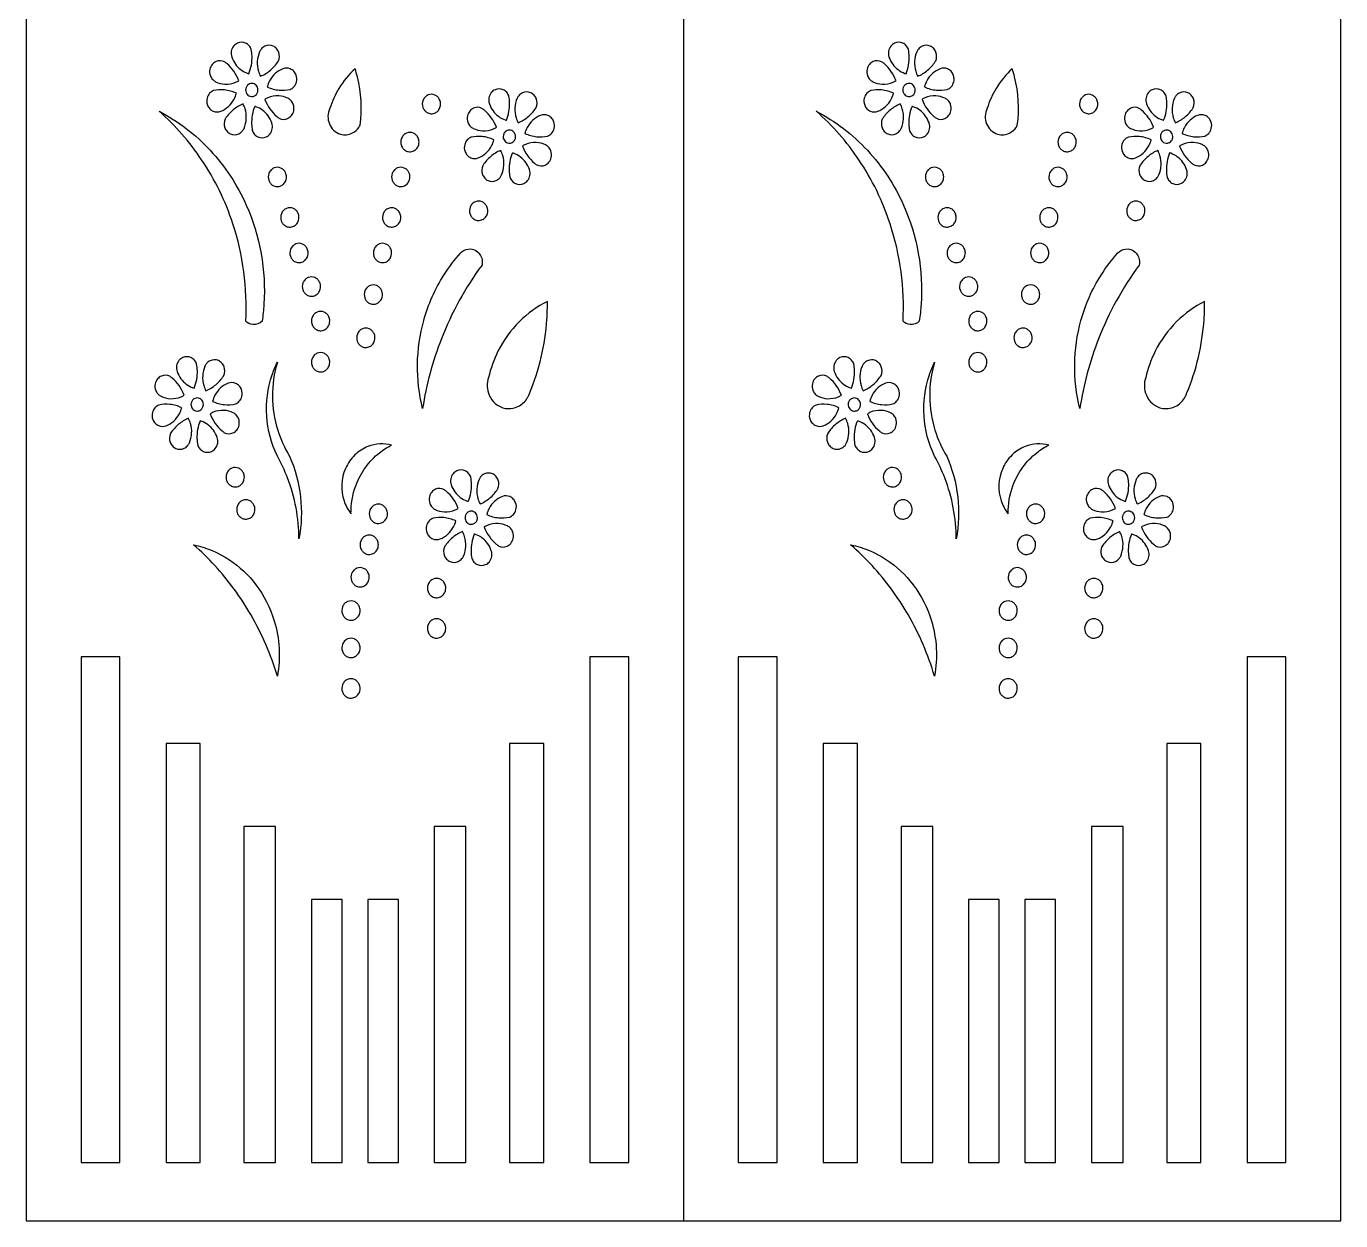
# Model space of a CAD drawing. Header units: millimetres. Extents: x -250 to 750, y -1000 to 1000.
# Drawn here: x -250 to 750, y -1000 to -91 of the extents above; entities that cross this region are included whole.
import ezdxf

# ---------------------------------------------------------------- set-up
doc = ezdxf.new("R2010")
doc.units = ezdxf.units.MM

msp = doc.modelspace()

# ---------------------------------------------------------------- linework, layer by layer
msp.add_line((250, 1000), (250, -1000))
for points in [[(250, 1000), (-250, 1000), (-250, -1000), (250, -1000), (750, -1000), (750, 1000)], [(-208.33, -571.02), (-208.33, -955.84), (-178.79, -955.84), (-178.79, -571.02)], [(178.79, -571.02), (178.79, -955.84), (208.33, -955.84), (208.33, -571.02)], [(291.67, -571.02), (291.67, -955.84), (321.21, -955.84), (321.21, -571.02)], [(678.79, -571.02), (678.79, -955.84), (708.33, -955.84), (708.33, -571.02)], [(-143.62, -637.08), (-143.62, -955.84), (-117.67, -955.84), (-117.67, -637.08)], [(117.67, -955.84), (143.62, -955.84), (143.62, -637.08), (117.67, -637.08)], [(356.38, -637.08), (356.38, -955.84), (382.33, -955.84), (382.33, -637.08)], [(617.67, -955.84), (643.62, -955.84), (643.62, -637.08), (617.67, -637.08)], [(-84.4, -700.23), (-84.4, -955.84), (-60.36, -955.84), (-60.36, -700.23)], [(60.36, -955.84), (84.4, -955.84), (84.4, -700.23), (60.36, -700.23)], [(415.6, -700.23), (415.6, -955.84), (439.64, -955.84), (439.64, -700.23)], [(560.36, -955.84), (584.4, -955.84), (584.4, -700.23), (560.36, -700.23)], [(-9.76, -955.84), (-9.76, -755.76), (-33.05, -755.76), (-33.05, -955.84)], [(9.76, -955.84), (33.05, -955.84), (33.05, -755.76), (9.76, -755.76)], [(490.24, -955.84), (490.24, -755.76), (466.95, -755.76), (466.95, -955.84)], [(509.76, -955.84), (533.05, -955.84), (533.05, -755.76), (509.76, -755.76)]]:
    msp.add_lwpolyline(points, close=True)
for points in [[(-80.71, -127.54, 0.106266), (-78.28, -114.07, 0.038213), (-78.82, -109.12, 0.100054), (-80.5, -106.25, 0.104745), (-83.12, -104.31, 0.217206), (-89.37, -104.3, 0.114441), (-92.24, -106.52, 0.126113), (-94.03, -110.45, 0.128843), (-93.68, -114.91, 0.074781), (-90.84, -120.36, 0.073428), (-86.81, -124.46, 0.07979), (-81.57, -127.27, 0.012263)], [(-71.75, -129.48, 0.075799), (-64.29, -124.94, 0.073269), (-58.41, -118.3, 0.004152), (-58.13, -117.86, 0.193094), (-57.93, -111.29, 0.099418), (-59.64, -108.47, 0.104029), (-62.27, -106.59, 0.215289), (-68.47, -106.64, 0.113442), (-71.31, -108.87, 0.067314), (-72.49, -110.82, 0.177789), (-73.34, -125.63, 0.049705)], [(419.29, -127.54, 0.106266), (421.72, -114.07, 0.038213), (421.18, -109.12, 0.100054), (419.5, -106.25, 0.104745), (416.88, -104.31, 0.217206), (410.63, -104.3, 0.114441), (407.76, -106.52, 0.126113), (405.97, -110.45, 0.128843), (406.32, -114.91, 0.074781), (409.16, -120.36, 0.073428), (413.19, -124.46, 0.07979), (418.43, -127.27, 0.012263)], [(428.25, -129.48, 0.075799), (435.71, -124.94, 0.073269), (441.59, -118.3, 0.004152), (441.87, -117.86, 0.193094), (442.07, -111.29, 0.099418), (440.36, -108.47, 0.104029), (437.73, -106.59, 0.215289), (431.53, -106.64, 0.113442), (428.69, -108.87, 0.067314), (427.51, -110.82, 0.177789), (426.66, -125.63, 0.049705)], [(-88.33, -132.89, 0.066308), (-92.17, -125.59, 0.065175), (-97.43, -119.88, 0.020054), (-99.29, -118.45, 0.222022), (-105.66, -118.32, 0.113655), (-108.54, -120.49, 0.119611), (-110.33, -124.16, 0.147202), (-109.95, -129.23, 0.099597), (-108.19, -132.02, 0.089767), (-105.94, -133.68, 0.100566), (-98.88, -135.53, 0.116109), (-90.58, -134.05, 0.033584)], [(411.67, -132.89, 0.066308), (407.83, -125.59, 0.065175), (402.57, -119.88, 0.020054), (400.71, -118.45, 0.222022), (394.34, -118.32, 0.113655), (391.46, -120.49, 0.119611), (389.67, -124.16, 0.147202), (390.05, -129.23, 0.099597), (391.81, -132.02, 0.089767), (394.06, -133.68, 0.100566), (401.12, -135.53, 0.116109), (409.42, -134.05, 0.033584)], [(-66.7, -137.56, 0.085646), (-57.61, -140.03, 0.075785), (-49.32, -139.55, 0.115147), (-46.34, -137.49, 0.120957), (-44.41, -133.87, 0.154149), (-44.7, -128.56, 0.100379), (-46.45, -125.74, 0.105057), (-49.12, -123.88, 0.195338), (-54.78, -123.8, 0.089897), (-60.61, -127.41, 0.086368), (-64.9, -132.93, 0.058708)], [(-18.99, -153.88, 0.214663), (-19.43, -165.73, 0.10753), (-16.18, -170.52, 0.120056), (-11, -173.54, 0.193968), (-1.78, -172.63, 0.121712), (3, -168.35, 0.034209), (3.96, -166.71, 0.0977), (1.9, -129.9, 0.016886), (0.12, -123.8, 0.071672), (-12.15, -138.75, 0.059093)], [(433.3, -137.56, 0.085646), (442.39, -140.03, 0.075785), (450.68, -139.55, 0.115147), (453.66, -137.49, 0.120957), (455.59, -133.87, 0.154149), (455.3, -128.56, 0.100379), (453.55, -125.74, 0.105057), (450.88, -123.88, 0.195338), (445.22, -123.8, 0.089897), (439.39, -127.41, 0.086368), (435.1, -132.93, 0.058708)], [(481.01, -153.88, 0.214663), (480.57, -165.73, 0.10753), (483.82, -170.52, 0.120056), (489, -173.54, 0.193968), (498.22, -172.63, 0.121712), (503, -168.35, 0.034209), (503.96, -166.71, 0.0977), (501.9, -129.9, 0.016886), (500.12, -123.8, 0.071672), (487.85, -138.75, 0.059093)], [(-90.15, -142.38, 0.085646), (-99.25, -139.91, 0.075785), (-107.53, -140.39, 0.115147), (-110.52, -142.45, 0.120957), (-112.45, -146.07, 0.154149), (-112.16, -151.38, 0.100379), (-110.4, -154.2, 0.105057), (-107.74, -156.06, 0.195338), (-102.08, -156.14, 0.089897), (-96.25, -152.53, 0.086368), (-91.95, -147.01, 0.058708)], [(-73.72, -139.97, 0.110299), (-74.21, -137.76, 0.089418), (-75.22, -136.32, 0.093099), (-76.64, -135.36, 0.203126), (-80.13, -135.32, 0.100249), (-81.68, -136.37, 0.102035), (-82.79, -138.09, 0.177057), (-82.84, -141.69, 0.08836), (-81.99, -143.23, 0.09056), (-80.7, -144.34, 0.116579), (-78.73, -144.95, 0.136932), (-76.36, -144.45, 0.100625), (-74.87, -143.24, 0.105929), (-73.9, -141.32, 0.064844)], [(115.27, -162.99, 0.106266), (117.69, -149.51, 0.038213), (117.15, -144.57, 0.100054), (115.47, -141.69, 0.104745), (112.86, -139.75, 0.217206), (106.6, -139.74, 0.114441), (103.73, -141.97, 0.126113), (101.94, -145.89, 0.128843), (102.29, -150.35, 0.074781), (105.14, -155.8, 0.073428), (109.16, -159.9, 0.07979), (114.4, -162.71, 0.012263)], [(409.85, -142.38, 0.085646), (400.75, -139.91, 0.075785), (392.47, -140.39, 0.115147), (389.48, -142.45, 0.120957), (387.55, -146.07, 0.154149), (387.84, -151.38, 0.100379), (389.6, -154.2, 0.105057), (392.26, -156.06, 0.195338), (397.92, -156.14, 0.089897), (403.75, -152.53, 0.086368), (408.05, -147.01, 0.058708)], [(426.28, -139.97, 0.110299), (425.79, -137.76, 0.089418), (424.78, -136.32, 0.093099), (423.36, -135.36, 0.203126), (419.87, -135.32, 0.100249), (418.32, -136.37, 0.102035), (417.21, -138.09, 0.177057), (417.16, -141.69, 0.08836), (418.01, -143.23, 0.09056), (419.3, -144.34, 0.116579), (421.27, -144.95, 0.136932), (423.64, -144.45, 0.100625), (425.13, -143.24, 0.105929), (426.1, -141.32, 0.064844)], [(615.27, -162.99, 0.106266), (617.69, -149.51, 0.038213), (617.15, -144.57, 0.100054), (615.47, -141.69, 0.104745), (612.86, -139.75, 0.217206), (606.6, -139.74, 0.114441), (603.73, -141.97, 0.126113), (601.94, -145.89, 0.128843), (602.29, -150.35, 0.074781), (605.14, -155.8, 0.073428), (609.16, -159.9, 0.07979), (614.4, -162.71, 0.012263)], [(-68.53, -147.05, 0.066308), (-64.69, -154.35, 0.065175), (-59.43, -160.06, 0.020054), (-57.57, -161.49, 0.222022), (-51.2, -161.62, 0.113655), (-48.32, -159.45, 0.119611), (-46.53, -155.78, 0.147202), (-46.91, -150.71, 0.099597), (-48.67, -147.92, 0.089767), (-50.92, -146.26, 0.100566), (-57.98, -144.41, 0.116109), (-66.28, -145.89, 0.033584)], [(65.19, -150.6, 0.110299), (64.46, -147.33, 0.089418), (62.98, -145.22, 0.093099), (60.88, -143.79, 0.203126), (55.73, -143.73, 0.100249), (53.43, -145.28, 0.102035), (51.8, -147.82, 0.177057), (51.71, -153.15, 0.08836), (52.98, -155.42, 0.09056), (54.88, -157.06, 0.116579), (57.79, -157.96, 0.136932), (61.3, -157.22, 0.100625), (63.49, -155.43, 0.105929), (64.93, -152.6, 0.064844)], [(124.22, -164.92, 0.075799), (131.68, -160.39, 0.073269), (137.57, -153.74, 0.004152), (137.85, -153.31, 0.193094), (138.04, -146.74, 0.099418), (136.33, -143.91, 0.104029), (133.71, -142.03, 0.215289), (127.5, -142.08, 0.113442), (124.66, -144.31, 0.067314), (123.48, -146.26, 0.177789), (122.63, -161.08, 0.049705)], [(431.47, -147.05, 0.066308), (435.31, -154.35, 0.065175), (440.57, -160.06, 0.020054), (442.43, -161.49, 0.222022), (448.8, -161.62, 0.113655), (451.68, -159.45, 0.119611), (453.47, -155.78, 0.147202), (453.09, -150.71, 0.099597), (451.33, -147.92, 0.089767), (449.08, -146.26, 0.100566), (442.02, -144.41, 0.116109), (433.72, -145.89, 0.033584)], [(565.19, -150.6, 0.110299), (564.46, -147.33, 0.089418), (562.98, -145.22, 0.093099), (560.88, -143.79, 0.203126), (555.73, -143.73, 0.100249), (553.43, -145.28, 0.102035), (551.8, -147.82, 0.177057), (551.71, -153.15, 0.08836), (552.98, -155.42, 0.09056), (554.88, -157.06, 0.116579), (557.79, -157.96, 0.136932), (561.3, -157.22, 0.100625), (563.49, -155.43, 0.105929), (564.93, -152.6, 0.064844)], [(624.22, -164.92, 0.075799), (631.68, -160.39, 0.073269), (637.57, -153.74, 0.004152), (637.85, -153.31, 0.193094), (638.04, -146.74, 0.099418), (636.33, -143.91, 0.104029), (633.71, -142.03, 0.215289), (627.5, -142.08, 0.113442), (624.66, -144.31, 0.067314), (623.48, -146.26, 0.177789), (622.63, -161.08, 0.049705)], [(-82.99, -315.68, 0.092495), (-92.83, -241.73, 0.069366), (-116.62, -192.94, 0.065397), (-148.95, -156.14, -0.085016), (-110.08, -185.81, -0.08189), (-82.63, -227.42, -0.121513), (-69.24, -302.89, -0.020073), (-70.6, -315.68, -0.238346), (-77.68, -318.35, -0.17606)], [(-85.11, -150.46, 0.075799), (-92.57, -155, 0.073269), (-98.45, -161.64, 0.004152), (-98.73, -162.08, 0.193094), (-98.93, -168.65, 0.099418), (-97.21, -171.47, 0.104029), (-94.59, -173.35, 0.215289), (-88.39, -173.3, 0.113442), (-85.55, -171.08, 0.067314), (-84.36, -169.12, 0.177789), (-83.52, -154.31, 0.049705)], [(-76.15, -152.4, 0.106266), (-78.58, -165.87, 0.038213), (-78.04, -170.82, 0.100054), (-76.36, -173.69, 0.104745), (-73.74, -175.63, 0.217206), (-67.49, -175.64, 0.114441), (-64.61, -173.42, 0.126113), (-62.83, -169.49, 0.128843), (-63.18, -165.03, 0.074781), (-66.02, -159.58, 0.073428), (-70.05, -155.48, 0.07979), (-75.29, -152.67, 0.012263)], [(107.64, -168.33, 0.066308), (103.8, -161.03, 0.065175), (98.54, -155.32, 0.020054), (96.69, -153.9, 0.222022), (90.31, -153.76, 0.113655), (87.44, -155.94, 0.119611), (85.64, -159.6, 0.147202), (86.02, -164.67, 0.099597), (87.78, -167.46, 0.089767), (90.04, -169.12, 0.100566), (97.09, -170.98, 0.116109), (105.39, -169.49, 0.033584)], [(129.27, -173, 0.085646), (138.36, -175.47, 0.075785), (146.65, -175, 0.115147), (149.63, -172.93, 0.120957), (151.57, -169.31, 0.154149), (151.28, -164, 0.100379), (149.52, -161.18, 0.105057), (146.85, -159.32, 0.195338), (141.19, -159.25, 0.089897), (135.36, -162.85, 0.086368), (131.07, -168.37, 0.058708)], [(417.01, -315.68, 0.092495), (407.17, -241.73, 0.069366), (383.38, -192.94, 0.065397), (351.05, -156.14, -0.085016), (389.92, -185.81, -0.08189), (417.37, -227.42, -0.121513), (430.76, -302.89, -0.020073), (429.4, -315.68, -0.238346), (422.32, -318.35, -0.17606)], [(414.89, -150.46, 0.075799), (407.43, -155, 0.073269), (401.55, -161.64, 0.004152), (401.27, -162.08, 0.193094), (401.07, -168.65, 0.099418), (402.79, -171.47, 0.104029), (405.41, -173.35, 0.215289), (411.61, -173.3, 0.113442), (414.45, -171.08, 0.067314), (415.64, -169.12, 0.177789), (416.48, -154.31, 0.049705)], [(423.85, -152.4, 0.106266), (421.42, -165.87, 0.038213), (421.96, -170.82, 0.100054), (423.64, -173.69, 0.104745), (426.26, -175.63, 0.217206), (432.51, -175.64, 0.114441), (435.39, -173.42, 0.126113), (437.17, -169.49, 0.128843), (436.82, -165.03, 0.074781), (433.98, -159.58, 0.073428), (429.95, -155.48, 0.07979), (424.71, -152.67, 0.012263)], [(607.64, -168.33, 0.066308), (603.8, -161.03, 0.065175), (598.54, -155.32, 0.020054), (596.69, -153.9, 0.222022), (590.31, -153.76, 0.113655), (587.44, -155.94, 0.119611), (585.64, -159.6, 0.147202), (586.02, -164.67, 0.099597), (587.78, -167.46, 0.089767), (590.04, -169.12, 0.100566), (597.09, -170.98, 0.116109), (605.39, -169.49, 0.033584)], [(629.27, -173, 0.085646), (638.36, -175.47, 0.075785), (646.65, -175, 0.115147), (649.63, -172.93, 0.120957), (651.57, -169.31, 0.154149), (651.28, -164, 0.100379), (649.52, -161.18, 0.105057), (646.85, -159.32, 0.195338), (641.19, -159.25, 0.089897), (635.36, -162.85, 0.086368), (631.07, -168.37, 0.058708)], [(48.81, -179.56, 0.110299), (48.09, -176.29, 0.089418), (46.6, -174.18, 0.093099), (44.51, -172.75, 0.203126), (39.35, -172.69, 0.100249), (37.05, -174.24, 0.102035), (35.42, -176.78, 0.177057), (35.34, -182.11, 0.08836), (36.6, -184.38, 0.09056), (38.5, -186.02, 0.116579), (41.42, -186.92, 0.136932), (44.92, -186.18, 0.100625), (47.11, -184.39, 0.105929), (48.55, -181.56, 0.064844)], [(105.82, -177.83, 0.085646), (96.73, -175.36, 0.075785), (88.44, -175.83, 0.115147), (85.46, -177.89, 0.120957), (83.52, -181.51, 0.154149), (83.81, -186.82, 0.100379), (85.57, -189.64, 0.105057), (88.24, -191.5, 0.195338), (93.9, -191.58, 0.089897), (99.72, -187.97, 0.086368), (104.02, -182.45, 0.058708)], [(122.25, -175.41, 0.110299), (121.76, -173.2, 0.089418), (120.75, -171.77, 0.093099), (119.34, -170.8, 0.203126), (115.85, -170.76, 0.100249), (114.29, -171.81, 0.102035), (113.19, -173.53, 0.177057), (113.13, -177.14, 0.08836), (113.98, -178.67, 0.09056), (115.27, -179.78, 0.116579), (117.24, -180.39, 0.136932), (119.62, -179.89, 0.100625), (121.1, -178.68, 0.105929), (122.07, -176.76, 0.064844)], [(127.44, -182.49, 0.066308), (131.28, -189.8, 0.065175), (136.55, -195.5, 0.020054), (138.4, -196.93, 0.222022), (144.78, -197.06, 0.113655), (147.65, -194.89, 0.119611), (149.44, -191.22, 0.147202), (149.06, -186.15, 0.099597), (147.31, -183.36, 0.089767), (145.05, -181.7, 0.100566), (137.99, -179.85, 0.116109), (129.7, -181.33, 0.033584)], [(548.81, -179.56, 0.110299), (548.09, -176.29, 0.089418), (546.6, -174.18, 0.093099), (544.51, -172.75, 0.203126), (539.35, -172.69, 0.100249), (537.05, -174.24, 0.102035), (535.42, -176.78, 0.177057), (535.34, -182.11, 0.08836), (536.6, -184.38, 0.09056), (538.5, -186.02, 0.116579), (541.42, -186.92, 0.136932), (544.92, -186.18, 0.100625), (547.11, -184.39, 0.105929), (548.55, -181.56, 0.064844)], [(605.82, -177.83, 0.085646), (596.73, -175.36, 0.075785), (588.44, -175.83, 0.115147), (585.46, -177.89, 0.120957), (583.52, -181.51, 0.154149), (583.81, -186.82, 0.100379), (585.57, -189.64, 0.105057), (588.24, -191.5, 0.195338), (593.9, -191.58, 0.089897), (599.72, -187.97, 0.086368), (604.02, -182.45, 0.058708)], [(622.25, -175.41, 0.110299), (621.76, -173.2, 0.089418), (620.75, -171.77, 0.093099), (619.34, -170.8, 0.203126), (615.85, -170.76, 0.100249), (614.29, -171.81, 0.102035), (613.19, -173.53, 0.177057), (613.13, -177.14, 0.08836), (613.98, -178.67, 0.09056), (615.27, -179.78, 0.116579), (617.24, -180.39, 0.136932), (619.62, -179.89, 0.100625), (621.1, -178.68, 0.105929), (622.07, -176.76, 0.064844)], [(627.44, -182.49, 0.066308), (631.28, -189.8, 0.065175), (636.55, -195.5, 0.020054), (638.4, -196.93, 0.222022), (644.78, -197.06, 0.113655), (647.65, -194.89, 0.119611), (649.44, -191.22, 0.147202), (649.06, -186.15, 0.099597), (647.31, -183.36, 0.089767), (645.05, -181.7, 0.100566), (637.99, -179.85, 0.116109), (629.7, -181.33, 0.033584)], [(110.86, -185.91, 0.075799), (103.4, -190.44, 0.073269), (97.52, -197.09, 0.004152), (97.24, -197.52, 0.193094), (97.04, -204.09, 0.099418), (98.76, -206.91, 0.104029), (101.38, -208.79, 0.215289), (107.58, -208.74, 0.113442), (110.42, -206.52, 0.067314), (111.61, -204.57, 0.177789), (112.46, -189.75, 0.049705)], [(119.82, -187.84, 0.106266), (117.39, -201.31, 0.038213), (117.94, -206.26, 0.100054), (119.62, -209.14, 0.104745), (122.23, -211.08, 0.217206), (128.48, -211.09, 0.114441), (131.36, -208.86, 0.126113), (133.15, -204.94, 0.128843), (132.8, -200.47, 0.074781), (129.95, -195.03, 0.073428), (125.93, -190.92, 0.07979), (120.68, -188.11, 0.012263)], [(610.86, -185.91, 0.075799), (603.4, -190.44, 0.073269), (597.52, -197.09, 0.004152), (597.24, -197.52, 0.193094), (597.04, -204.09, 0.099418), (598.76, -206.91, 0.104029), (601.38, -208.79, 0.215289), (607.58, -208.74, 0.113442), (610.42, -206.52, 0.067314), (611.61, -204.57, 0.177789), (612.46, -189.75, 0.049705)], [(619.82, -187.84, 0.106266), (617.39, -201.31, 0.038213), (617.94, -206.26, 0.100054), (619.62, -209.14, 0.104745), (622.23, -211.08, 0.217206), (628.48, -211.09, 0.114441), (631.36, -208.86, 0.126113), (633.15, -204.94, 0.128843), (632.8, -200.47, 0.074781), (629.95, -195.03, 0.073428), (625.93, -190.92, 0.07979), (620.68, -188.11, 0.012263)], [(-52.05, -206.09, 0.110299), (-52.77, -202.82, 0.089418), (-54.26, -200.7, 0.093099), (-56.35, -199.28, 0.203126), (-61.51, -199.22, 0.100249), (-63.81, -200.77, 0.102035), (-65.44, -203.31, 0.177057), (-65.52, -208.64, 0.08836), (-64.26, -210.91, 0.09056), (-62.35, -212.55, 0.116579), (-59.44, -213.44, 0.136932), (-55.94, -212.71, 0.100625), (-53.75, -210.92, 0.105929), (-52.31, -208.09, 0.064844)], [(41.86, -206.09, 0.110299), (41.14, -202.82, 0.089418), (39.65, -200.7, 0.093099), (37.56, -199.28, 0.203126), (32.4, -199.22, 0.100249), (30.1, -200.77, 0.102035), (28.47, -203.31, 0.177057), (28.38, -208.64, 0.08836), (29.65, -210.91, 0.09056), (31.55, -212.55, 0.116579), (34.47, -213.44, 0.136932), (37.97, -212.71, 0.100625), (40.16, -210.92, 0.105929), (41.6, -208.09, 0.064844)], [(447.95, -206.09, 0.110299), (447.23, -202.82, 0.089418), (445.74, -200.7, 0.093099), (443.65, -199.28, 0.203126), (438.49, -199.22, 0.100249), (436.19, -200.77, 0.102035), (434.56, -203.31, 0.177057), (434.48, -208.64, 0.08836), (435.74, -210.91, 0.09056), (437.65, -212.55, 0.116579), (440.56, -213.44, 0.136932), (444.06, -212.71, 0.100625), (446.25, -210.92, 0.105929), (447.69, -208.09, 0.064844)], [(541.86, -206.09, 0.110299), (541.14, -202.82, 0.089418), (539.65, -200.7, 0.093099), (537.56, -199.28, 0.203126), (532.4, -199.22, 0.100249), (530.1, -200.77, 0.102035), (528.47, -203.31, 0.177057), (528.38, -208.64, 0.08836), (529.65, -210.91, 0.09056), (531.55, -212.55, 0.116579), (534.47, -213.44, 0.136932), (537.97, -212.71, 0.100625), (540.16, -210.92, 0.105929), (541.6, -208.09, 0.064844)], [(-42.53, -236.86, 0.110299), (-43.25, -233.59, 0.089418), (-44.74, -231.48, 0.093099), (-46.83, -230.05, 0.203126), (-51.99, -229.99, 0.100249), (-54.29, -231.54, 0.102035), (-55.92, -234.08, 0.177057), (-56.01, -239.41, 0.08836), (-54.74, -241.68, 0.09056), (-52.84, -243.32, 0.116579), (-49.92, -244.22, 0.136932), (-46.42, -243.48, 0.100625), (-44.23, -241.69, 0.105929), (-42.79, -238.86, 0.064844)], [(34.91, -236.86, 0.110299), (34.18, -233.59, 0.089418), (32.7, -231.48, 0.093099), (30.6, -230.05, 0.203126), (25.45, -229.99, 0.100249), (23.15, -231.54, 0.102035), (21.52, -234.08, 0.177057), (21.43, -239.41, 0.08836), (22.7, -241.68, 0.09056), (24.6, -243.32, 0.116579), (27.51, -244.22, 0.136932), (31.02, -243.48, 0.100625), (33.21, -241.69, 0.105929), (34.65, -238.86, 0.064844)], [(101.09, -231.83, 0.110299), (100.36, -228.56, 0.089418), (98.88, -226.44, 0.093099), (96.78, -225.02, 0.203126), (91.63, -224.96, 0.100249), (89.33, -226.51, 0.102035), (87.7, -229.05, 0.177057), (87.61, -234.38, 0.08836), (88.87, -236.65, 0.09056), (90.78, -238.28, 0.116579), (93.69, -239.18, 0.136932), (97.2, -238.44, 0.100625), (99.39, -236.66, 0.105929), (100.83, -233.83, 0.064844)], [(457.47, -236.86, 0.110299), (456.75, -233.59, 0.089418), (455.26, -231.48, 0.093099), (453.17, -230.05, 0.203126), (448.01, -229.99, 0.100249), (445.71, -231.54, 0.102035), (444.08, -234.08, 0.177057), (443.99, -239.41, 0.08836), (445.26, -241.68, 0.09056), (447.16, -243.32, 0.116579), (450.08, -244.22, 0.136932), (453.58, -243.48, 0.100625), (455.77, -241.69, 0.105929), (457.21, -238.86, 0.064844)], [(534.91, -236.86, 0.110299), (534.18, -233.59, 0.089418), (532.7, -231.48, 0.093099), (530.6, -230.05, 0.203126), (525.45, -229.99, 0.100249), (523.15, -231.54, 0.102035), (521.52, -234.08, 0.177057), (521.43, -239.41, 0.08836), (522.7, -241.68, 0.09056), (524.6, -243.32, 0.116579), (527.51, -244.22, 0.136932), (531.02, -243.48, 0.100625), (533.21, -241.69, 0.105929), (534.65, -238.86, 0.064844)], [(601.09, -231.83, 0.110299), (600.36, -228.56, 0.089418), (598.88, -226.44, 0.093099), (596.78, -225.02, 0.203126), (591.63, -224.96, 0.100249), (589.33, -226.51, 0.102035), (587.7, -229.05, 0.177057), (587.61, -234.38, 0.08836), (588.87, -236.65, 0.09056), (590.78, -238.28, 0.116579), (593.69, -239.18, 0.136932), (597.2, -238.44, 0.100625), (599.39, -236.66, 0.105929), (600.83, -233.83, 0.064844)], [(-35.58, -263.91, 0.110299), (-36.3, -260.64, 0.089418), (-37.79, -258.52, 0.093099), (-39.88, -257.09, 0.203126), (-45.04, -257.04, 0.100249), (-47.34, -258.59, 0.102035), (-48.97, -261.13, 0.177057), (-49.05, -266.45, 0.08836), (-47.79, -268.73, 0.09056), (-45.89, -270.36, 0.116579), (-42.97, -271.26, 0.136932), (-39.47, -270.52, 0.100625), (-37.28, -268.74, 0.105929), (-35.84, -265.9, 0.064844)], [(27.95, -263.91, 0.110299), (27.23, -260.64, 0.089418), (25.75, -258.52, 0.093099), (23.65, -257.09, 0.203126), (18.49, -257.04, 0.100249), (16.19, -258.59, 0.102035), (14.56, -261.13, 0.177057), (14.48, -266.45, 0.08836), (15.74, -268.73, 0.09056), (17.65, -270.36, 0.116579), (20.56, -271.26, 0.136932), (24.07, -270.52, 0.100625), (26.25, -268.74, 0.105929), (27.69, -265.9, 0.064844)], [(464.42, -263.91, 0.110299), (463.7, -260.64, 0.089418), (462.21, -258.52, 0.093099), (460.12, -257.09, 0.203126), (454.96, -257.04, 0.100249), (452.66, -258.59, 0.102035), (451.03, -261.13, 0.177057), (450.95, -266.45, 0.08836), (452.21, -268.73, 0.09056), (454.11, -270.36, 0.116579), (457.03, -271.26, 0.136932), (460.53, -270.52, 0.100625), (462.72, -268.74, 0.105929), (464.16, -265.9, 0.064844)], [(527.95, -263.91, 0.110299), (527.23, -260.64, 0.089418), (525.75, -258.52, 0.093099), (523.65, -257.09, 0.203126), (518.49, -257.04, 0.100249), (516.19, -258.59, 0.102035), (514.56, -261.13, 0.177057), (514.48, -266.45, 0.08836), (515.74, -268.73, 0.09056), (517.65, -270.36, 0.116579), (520.56, -271.26, 0.136932), (524.07, -270.52, 0.100625), (526.25, -268.74, 0.105929), (527.69, -265.9, 0.064844)], [(96.73, -273.08, 0.065548), (65.79, -329.22, 0.054516), (51.52, -382.17, -0.129466), (52.41, -315.18, -0.074507), (67.72, -280.69, -0.042948), (80.51, -263.92, -0.181283), (86.26, -260.89, -0.218047), (93.65, -263.29, -0.212437), (96.94, -271.19, -0.044661)], [(596.73, -273.08, 0.065548), (565.79, -329.22, 0.054516), (551.52, -382.17, -0.129466), (552.41, -315.18, -0.074507), (567.72, -280.69, -0.042948), (580.51, -263.92, -0.181283), (586.26, -260.89, -0.218047), (593.65, -263.29, -0.212437), (596.94, -271.19, -0.044661)], [(-26.1, -289.48, 0.110299), (-26.82, -286.21, 0.089418), (-28.31, -284.09, 0.093099), (-30.4, -282.66, 0.203126), (-35.56, -282.6, 0.100249), (-37.86, -284.15, 0.102035), (-39.49, -286.69, 0.177057), (-39.57, -292.02, 0.08836), (-38.31, -294.3, 0.09056), (-36.4, -295.93, 0.116579), (-33.49, -296.83, 0.136932), (-29.98, -296.09, 0.100625), (-27.8, -294.3, 0.105929), (-26.36, -291.47, 0.064844)], [(21, -295.52, 0.110299), (20.28, -292.25, 0.089418), (18.79, -290.14, 0.093099), (16.7, -288.71, 0.203126), (11.54, -288.65, 0.100249), (9.24, -290.2, 0.102035), (7.61, -292.74, 0.177057), (7.53, -298.07, 0.08836), (8.79, -300.34, 0.09056), (10.69, -301.98, 0.116579), (13.61, -302.88, 0.136932), (17.11, -302.14, 0.100625), (19.3, -300.35, 0.105929), (20.74, -297.52, 0.064844)], [(473.9, -289.48, 0.110299), (473.18, -286.21, 0.089418), (471.69, -284.09, 0.093099), (469.6, -282.66, 0.203126), (464.44, -282.6, 0.100249), (462.14, -284.15, 0.102035), (460.51, -286.69, 0.177057), (460.43, -292.02, 0.08836), (461.69, -294.3, 0.09056), (463.6, -295.93, 0.116579), (466.51, -296.83, 0.136932), (470.02, -296.09, 0.100625), (472.2, -294.3, 0.105929), (473.64, -291.47, 0.064844)], [(521, -295.52, 0.110299), (520.28, -292.25, 0.089418), (518.79, -290.14, 0.093099), (516.7, -288.71, 0.203126), (511.54, -288.65, 0.100249), (509.24, -290.2, 0.102035), (507.61, -292.74, 0.177057), (507.53, -298.07, 0.08836), (508.79, -300.34, 0.09056), (510.69, -301.98, 0.116579), (513.61, -302.88, 0.136932), (517.11, -302.14, 0.100625), (519.3, -300.35, 0.105929), (520.74, -297.52, 0.064844)], [(-19.14, -315.68, 0.110299), (-19.87, -312.41, 0.089418), (-21.35, -310.29, 0.093099), (-23.45, -308.87, 0.203126), (-28.61, -308.81, 0.100249), (-30.9, -310.36, 0.102035), (-32.53, -312.9, 0.177057), (-32.62, -318.23, 0.08836), (-31.36, -320.5, 0.09056), (-29.45, -322.13, 0.116579), (-26.54, -323.03, 0.136932), (-23.03, -322.29, 0.100625), (-20.84, -320.51, 0.105929), (-19.4, -317.68, 0.064844)], [(132.8, -370.88, 0.081123), (146.06, -314.46, 0.018939), (146.49, -300.76, 0.079813), (125.17, -316.09, 0.080292), (108.85, -338.71, 0.058449), (101.66, -358.58, 0.190178), (102.16, -372.14, 0.114151), (106.79, -378.43, 0.136357), (114.55, -382.11, 0.176902), (125.31, -380.11, 0.135778), (131.69, -373.4, 0.038019)], [(480.86, -315.68, 0.110299), (480.13, -312.41, 0.089418), (478.65, -310.29, 0.093099), (476.55, -308.87, 0.203126), (471.39, -308.81, 0.100249), (469.1, -310.36, 0.102035), (467.47, -312.9, 0.177057), (467.38, -318.23, 0.08836), (468.64, -320.5, 0.09056), (470.55, -322.13, 0.116579), (473.46, -323.03, 0.136932), (476.97, -322.29, 0.100625), (479.16, -320.51, 0.105929), (480.6, -317.68, 0.064844)], [(632.8, -370.88, 0.081123), (646.06, -314.46, 0.018939), (646.49, -300.76, 0.079813), (625.17, -316.09, 0.080292), (608.85, -338.71, 0.058449), (601.66, -358.58, 0.190178), (602.16, -372.14, 0.114151), (606.79, -378.43, 0.136357), (614.55, -382.11, 0.176902), (625.31, -380.11, 0.135778), (631.69, -373.4, 0.038019)], [(15.28, -328.45, 0.110299), (14.55, -325.17, 0.089418), (13.07, -323.06, 0.093099), (10.97, -321.63, 0.203126), (5.82, -321.57, 0.100249), (3.52, -323.12, 0.102035), (1.89, -325.66, 0.177057), (1.8, -330.99, 0.08836), (3.06, -333.26, 0.09056), (4.97, -334.9, 0.116579), (7.88, -335.8, 0.136932), (11.39, -335.06, 0.100625), (13.58, -333.27, 0.105929), (15.02, -330.44, 0.064844)], [(515.28, -328.45, 0.110299), (514.55, -325.17, 0.089418), (513.07, -323.06, 0.093099), (510.97, -321.63, 0.203126), (505.82, -321.57, 0.100249), (503.52, -323.12, 0.102035), (501.89, -325.66, 0.177057), (501.8, -330.99, 0.08836), (503.06, -333.26, 0.09056), (504.97, -334.9, 0.116579), (507.88, -335.8, 0.136932), (511.39, -335.06, 0.100625), (513.58, -333.27, 0.105929), (515.02, -330.44, 0.064844)], [(-19.14, -347.05, 0.110299), (-19.87, -343.78, 0.089418), (-21.35, -341.66, 0.093099), (-23.45, -340.24, 0.203126), (-28.61, -340.18, 0.100249), (-30.9, -341.73, 0.102035), (-32.53, -344.27, 0.177057), (-32.62, -349.6, 0.08836), (-31.36, -351.87, 0.09056), (-29.45, -353.51, 0.116579), (-26.54, -354.41, 0.136932), (-23.03, -353.67, 0.100625), (-20.84, -351.88, 0.105929), (-19.4, -349.05, 0.064844)], [(480.86, -347.05, 0.110299), (480.13, -343.78, 0.089418), (478.65, -341.66, 0.093099), (476.55, -340.24, 0.203126), (471.39, -340.18, 0.100249), (469.1, -341.73, 0.102035), (467.47, -344.27, 0.177057), (467.38, -349.6, 0.08836), (468.64, -351.87, 0.09056), (470.55, -353.51, 0.116579), (473.46, -354.41, 0.136932), (476.97, -353.67, 0.100625), (479.16, -351.88, 0.105929), (480.6, -349.05, 0.064844)], [(-122.28, -366.74, 0.106266), (-119.86, -353.27, 0.038213), (-120.4, -348.33, 0.100054), (-122.08, -345.45, 0.104745), (-124.69, -343.51, 0.217206), (-130.95, -343.5, 0.114441), (-133.82, -345.72, 0.126113), (-135.61, -349.65, 0.128843), (-135.26, -354.11, 0.074781), (-132.41, -359.56, 0.073428), (-128.39, -363.66, 0.07979), (-123.15, -366.47, 0.012263)], [(-113.33, -368.68, 0.075799), (-105.87, -364.14, 0.073269), (-99.98, -357.5, 0.004152), (-99.7, -357.07, 0.193094), (-99.51, -350.49, 0.099418), (-101.22, -347.67, 0.104029), (-103.84, -345.79, 0.215289), (-110.05, -345.84, 0.113442), (-112.89, -348.07, 0.067314), (-114.07, -350.02, 0.177789), (-114.92, -364.83, 0.049705)], [(-42.53, -481.46, 0.091068), (-51.21, -435.03, 0.036019), (-59, -418.41, -0.195956), (-62.93, -356.66, -0.032403), (-59, -347.05, 0.149538), (-58.7, -398.7, 0.063599), (-49.7, -418.41, -0.149488)], [(377.72, -366.74, 0.106266), (380.14, -353.27, 0.038213), (379.6, -348.33, 0.100054), (377.92, -345.45, 0.104745), (375.31, -343.51, 0.217206), (369.05, -343.5, 0.114441), (366.18, -345.72, 0.126113), (364.39, -349.65, 0.128843), (364.74, -354.11, 0.074781), (367.59, -359.56, 0.073428), (371.61, -363.66, 0.07979), (376.85, -366.47, 0.012263)], [(386.67, -368.68, 0.075799), (394.13, -364.14, 0.073269), (400.02, -357.5, 0.004152), (400.3, -357.07, 0.193094), (400.49, -350.49, 0.099418), (398.78, -347.67, 0.104029), (396.16, -345.79, 0.215289), (389.95, -345.84, 0.113442), (387.11, -348.07, 0.067314), (385.93, -350.02, 0.177789), (385.08, -364.83, 0.049705)], [(457.47, -481.46, 0.091068), (448.79, -435.03, 0.036019), (441, -418.41, -0.195956), (437.07, -356.66, -0.032403), (441, -347.05, 0.149538), (441.3, -398.7, 0.063599), (450.3, -418.41, -0.149488)], [(-129.91, -372.09, 0.066308), (-133.75, -364.79, 0.065175), (-139.01, -359.08, 0.020054), (-140.86, -357.65, 0.222022), (-147.24, -357.52, 0.113655), (-150.11, -359.69, 0.119611), (-151.91, -363.36, 0.147202), (-151.53, -368.43, 0.099597), (-149.77, -371.22, 0.089767), (-147.51, -372.88, 0.100566), (-140.46, -374.73, 0.116109), (-132.16, -373.25, 0.033584)], [(370.09, -372.09, 0.066308), (366.25, -364.79, 0.065175), (360.99, -359.08, 0.020054), (359.14, -357.65, 0.222022), (352.76, -357.52, 0.113655), (349.89, -359.69, 0.119611), (348.09, -363.36, 0.147202), (348.47, -368.43, 0.099597), (350.23, -371.22, 0.089767), (352.49, -372.88, 0.100566), (359.54, -374.73, 0.116109), (367.84, -373.25, 0.033584)], [(-108.28, -376.76, 0.085646), (-99.19, -379.23, 0.075785), (-90.9, -378.76, 0.115147), (-87.92, -376.69, 0.120957), (-85.98, -373.07, 0.154149), (-86.27, -367.76, 0.100379), (-88.03, -364.94, 0.105057), (-90.7, -363.08, 0.195338), (-96.36, -363, 0.089897), (-102.19, -366.61, 0.086368), (-106.48, -372.13, 0.058708)], [(391.72, -376.76, 0.085646), (400.81, -379.23, 0.075785), (409.1, -378.76, 0.115147), (412.08, -376.69, 0.120957), (414.02, -373.07, 0.154149), (413.73, -367.76, 0.100379), (411.97, -364.94, 0.105057), (409.3, -363.08, 0.195338), (403.64, -363, 0.089897), (397.81, -366.61, 0.086368), (393.52, -372.13, 0.058708)], [(-131.73, -381.58, 0.085646), (-140.82, -379.11, 0.075785), (-149.11, -379.59, 0.115147), (-152.09, -381.65, 0.120957), (-154.03, -385.27, 0.154149), (-153.74, -390.58, 0.100379), (-151.98, -393.4, 0.105057), (-149.31, -395.26, 0.195338), (-143.65, -395.34, 0.089897), (-137.83, -391.73, 0.086368), (-133.53, -386.21, 0.058708)], [(-115.3, -379.17, 0.110299), (-115.79, -376.96, 0.089418), (-116.8, -375.53, 0.093099), (-118.21, -374.56, 0.203126), (-121.71, -374.52, 0.100249), (-123.26, -375.57, 0.102035), (-124.36, -377.29, 0.177057), (-124.42, -380.89, 0.08836), (-123.57, -382.43, 0.09056), (-122.28, -383.54, 0.116579), (-120.31, -384.15, 0.136932), (-117.93, -383.65, 0.100625), (-116.45, -382.44, 0.105929), (-115.48, -380.52, 0.064844)], [(368.27, -381.58, 0.085646), (359.18, -379.11, 0.075785), (350.89, -379.59, 0.115147), (347.91, -381.65, 0.120957), (345.97, -385.27, 0.154149), (346.26, -390.58, 0.100379), (348.02, -393.4, 0.105057), (350.69, -395.26, 0.195338), (356.35, -395.34, 0.089897), (362.17, -391.73, 0.086368), (366.47, -386.21, 0.058708)], [(384.7, -379.17, 0.110299), (384.21, -376.96, 0.089418), (383.2, -375.53, 0.093099), (381.79, -374.56, 0.203126), (378.29, -374.52, 0.100249), (376.74, -375.57, 0.102035), (375.64, -377.29, 0.177057), (375.58, -380.89, 0.08836), (376.43, -382.43, 0.09056), (377.72, -383.54, 0.116579), (379.69, -384.15, 0.136932), (382.07, -383.65, 0.100625), (383.55, -382.44, 0.105929), (384.52, -380.52, 0.064844)], [(-126.69, -389.67, 0.075799), (-134.15, -394.2, 0.073269), (-140.03, -400.84, 0.004152), (-140.31, -401.28, 0.193094), (-140.51, -407.85, 0.099418), (-138.79, -410.67, 0.104029), (-136.17, -412.55, 0.215289), (-129.97, -412.5, 0.113442), (-127.13, -410.28, 0.067314), (-125.94, -408.32, 0.177789), (-125.09, -393.51, 0.049705)], [(-110.11, -386.25, 0.066308), (-106.27, -393.55, 0.065175), (-101, -399.26, 0.020054), (-99.15, -400.69, 0.222022), (-92.77, -400.82, 0.113655), (-89.9, -398.65, 0.119611), (-88.11, -394.98, 0.147202), (-88.49, -389.91, 0.099597), (-90.25, -387.12, 0.089767), (-92.5, -385.46, 0.100566), (-99.56, -383.61, 0.116109), (-107.85, -385.09, 0.033584)], [(373.31, -389.67, 0.075799), (365.85, -394.2, 0.073269), (359.97, -400.84, 0.004152), (359.69, -401.28, 0.193094), (359.49, -407.85, 0.099418), (361.21, -410.67, 0.104029), (363.83, -412.55, 0.215289), (370.03, -412.5, 0.113442), (372.87, -410.28, 0.067314), (374.06, -408.32, 0.177789), (374.91, -393.51, 0.049705)], [(389.89, -386.25, 0.066308), (393.73, -393.55, 0.065175), (399, -399.26, 0.020054), (400.85, -400.69, 0.222022), (407.23, -400.82, 0.113655), (410.1, -398.65, 0.119611), (411.89, -394.98, 0.147202), (411.51, -389.91, 0.099597), (409.75, -387.12, 0.089767), (407.5, -385.46, 0.100566), (400.44, -383.61, 0.116109), (392.15, -385.09, 0.033584)], [(-117.73, -391.6, 0.106266), (-120.16, -405.07, 0.038213), (-119.61, -410.02, 0.100054), (-117.93, -412.89, 0.104745), (-115.32, -414.83, 0.217206), (-109.07, -414.85, 0.114441), (-106.19, -412.62, 0.126113), (-104.4, -408.7, 0.128843), (-104.75, -404.23, 0.074781), (-107.6, -398.79, 0.073428), (-111.62, -394.68, 0.07979), (-116.87, -391.87, 0.012263)], [(382.27, -391.6, 0.106266), (379.84, -405.07, 0.038213), (380.39, -410.02, 0.100054), (382.07, -412.89, 0.104745), (384.68, -414.83, 0.217206), (390.93, -414.85, 0.114441), (393.81, -412.62, 0.126113), (395.6, -408.7, 0.128843), (395.25, -404.23, 0.074781), (392.4, -398.79, 0.073428), (388.38, -394.68, 0.07979), (383.13, -391.87, 0.012263)], [(-2.99, -462.29, -0.091231), (0.67, -440.96, -0.070111), (8.24, -426.77, -0.068877), (18.69, -415.89, -0.051854), (27.95, -410.02, 0.158716), (9.94, -411.1, 0.096868), (0.04, -417.47, 0.097123), (-7.16, -427.8, 0.186343), (-8.28, -452.43, 0.08419), (-3.13, -462.11)], [(497.01, -462.29, -0.091231), (500.67, -440.96, -0.070111), (508.24, -426.77, -0.068877), (518.69, -415.89, -0.051854), (527.95, -410.02, 0.158716), (509.94, -411.1, 0.096868), (500.04, -417.47, 0.097123), (492.84, -427.8, 0.186343), (491.72, -452.43, 0.08419), (496.87, -462.11)], [(-84.11, -434.44, 0.110299), (-84.83, -431.17, 0.089418), (-86.32, -429.06, 0.093099), (-88.41, -427.63, 0.203126), (-93.57, -427.57, 0.100249), (-95.87, -429.12, 0.102035), (-97.5, -431.66, 0.177057), (-97.58, -436.99, 0.08836), (-96.32, -439.26, 0.09056), (-94.42, -440.9, 0.116579), (-91.5, -441.8, 0.136932), (-88, -441.06, 0.100625), (-85.81, -439.27, 0.105929), (-84.37, -436.44, 0.064844)], [(86.26, -452.86, 0.106266), (88.69, -439.39, 0.038213), (88.15, -434.44, 0.100054), (86.47, -431.57, 0.104745), (83.85, -429.63, 0.217206), (77.6, -429.62, 0.114441), (74.73, -431.84, 0.126113), (72.94, -435.77, 0.128843), (73.29, -440.23, 0.074781), (76.13, -445.68, 0.073428), (80.16, -449.78, 0.07979), (85.4, -452.59, 0.012263)], [(415.89, -434.44, 0.110299), (415.17, -431.17, 0.089418), (413.68, -429.06, 0.093099), (411.59, -427.63, 0.203126), (406.43, -427.57, 0.100249), (404.13, -429.12, 0.102035), (402.5, -431.66, 0.177057), (402.42, -436.99, 0.08836), (403.68, -439.26, 0.09056), (405.58, -440.9, 0.116579), (408.5, -441.8, 0.136932), (412, -441.06, 0.100625), (414.19, -439.27, 0.105929), (415.63, -436.44, 0.064844)], [(586.26, -452.86, 0.106266), (588.69, -439.39, 0.038213), (588.15, -434.44, 0.100054), (586.47, -431.57, 0.104745), (583.85, -429.63, 0.217206), (577.6, -429.62, 0.114441), (574.73, -431.84, 0.126113), (572.94, -435.77, 0.128843), (573.29, -440.23, 0.074781), (576.13, -445.68, 0.073428), (580.16, -449.78, 0.07979), (585.4, -452.59, 0.012263)], [(95.22, -454.8, 0.075799), (102.68, -450.26, 0.073269), (108.56, -443.62, 0.004152), (108.84, -443.18, 0.193094), (109.04, -436.61, 0.099418), (107.32, -433.79, 0.104029), (104.7, -431.91, 0.215289), (98.5, -431.96, 0.113442), (95.66, -434.18, 0.067314), (94.47, -436.14, 0.177789), (93.63, -450.95, 0.049705)], [(595.22, -454.8, 0.075799), (602.68, -450.26, 0.073269), (608.56, -443.62, 0.004152), (608.84, -443.18, 0.193094), (609.04, -436.61, 0.099418), (607.32, -433.79, 0.104029), (604.7, -431.91, 0.215289), (598.5, -431.96, 0.113442), (595.66, -434.18, 0.067314), (594.47, -436.14, 0.177789), (593.63, -450.95, 0.049705)], [(78.64, -458.21, 0.066308), (74.8, -450.91, 0.065175), (69.54, -445.2, 0.020054), (67.68, -443.77, 0.222022), (61.31, -443.64, 0.113655), (58.43, -445.81, 0.119611), (56.64, -449.48, 0.147202), (57.02, -454.55, 0.099597), (58.78, -457.34, 0.089767), (61.03, -459, 0.100566), (68.09, -460.85, 0.116109), (76.39, -459.37, 0.033584)], [(100.27, -462.88, 0.085646), (109.36, -465.35, 0.075785), (117.64, -464.87, 0.115147), (120.63, -462.81, 0.120957), (122.56, -459.19, 0.154149), (122.27, -453.88, 0.100379), (120.51, -451.06, 0.105057), (117.85, -449.2, 0.195338), (112.19, -449.12, 0.089897), (106.36, -452.73, 0.086368), (102.07, -458.25, 0.058708)], [(578.64, -458.21, 0.066308), (574.8, -450.91, 0.065175), (569.54, -445.2, 0.020054), (567.68, -443.77, 0.222022), (561.31, -443.64, 0.113655), (558.43, -445.81, 0.119611), (556.64, -449.48, 0.147202), (557.02, -454.55, 0.099597), (558.78, -457.34, 0.089767), (561.03, -459, 0.100566), (568.09, -460.85, 0.116109), (576.39, -459.37, 0.033584)], [(600.27, -462.88, 0.085646), (609.36, -465.35, 0.075785), (617.64, -464.87, 0.115147), (620.63, -462.81, 0.120957), (622.56, -459.19, 0.154149), (622.27, -453.88, 0.100379), (620.51, -451.06, 0.105057), (617.85, -449.2, 0.195338), (612.19, -449.12, 0.089897), (606.36, -452.73, 0.086368), (602.07, -458.25, 0.058708)], [(-76.03, -459, 0.110299), (-76.76, -455.73, 0.089418), (-78.24, -453.61, 0.093099), (-80.34, -452.19, 0.203126), (-85.5, -452.13, 0.100249), (-87.79, -453.68, 0.102035), (-89.42, -456.22, 0.177057), (-89.51, -461.55, 0.08836), (-88.25, -463.82, 0.09056), (-86.34, -465.45, 0.116579), (-83.43, -466.35, 0.136932), (-79.92, -465.61, 0.100625), (-77.73, -463.83, 0.105929), (-76.29, -461, 0.064844)], [(24.82, -462.29, 0.110299), (24.1, -459.02, 0.089418), (22.61, -456.91, 0.093099), (20.52, -455.48, 0.203126), (15.36, -455.42, 0.100249), (13.06, -456.97, 0.102035), (11.43, -459.51, 0.177057), (11.34, -464.84, 0.08836), (12.61, -467.11, 0.09056), (14.51, -468.75, 0.116579), (17.43, -469.65, 0.136932), (20.93, -468.91, 0.100625), (23.12, -467.12, 0.105929), (24.56, -464.29, 0.064844)], [(423.97, -459, 0.110299), (423.24, -455.73, 0.089418), (421.76, -453.61, 0.093099), (419.66, -452.19, 0.203126), (414.5, -452.13, 0.100249), (412.21, -453.68, 0.102035), (410.58, -456.22, 0.177057), (410.49, -461.55, 0.08836), (411.75, -463.82, 0.09056), (413.66, -465.45, 0.116579), (416.57, -466.35, 0.136932), (420.08, -465.61, 0.100625), (422.27, -463.83, 0.105929), (423.71, -461, 0.064844)], [(524.82, -462.29, 0.110299), (524.1, -459.02, 0.089418), (522.61, -456.91, 0.093099), (520.52, -455.48, 0.203126), (515.36, -455.42, 0.100249), (513.06, -456.97, 0.102035), (511.43, -459.51, 0.177057), (511.34, -464.84, 0.08836), (512.61, -467.11, 0.09056), (514.51, -468.75, 0.116579), (517.43, -469.65, 0.136932), (520.93, -468.91, 0.100625), (523.12, -467.12, 0.105929), (524.56, -464.29, 0.064844)], [(76.81, -467.7, 0.085646), (67.72, -465.23, 0.075785), (59.44, -465.71, 0.115147), (56.45, -467.77, 0.120957), (54.52, -471.39, 0.154149), (54.81, -476.7, 0.100379), (56.57, -479.52, 0.105057), (59.23, -481.38, 0.195338), (64.89, -481.46, 0.089897), (70.72, -477.85, 0.086368), (75.02, -472.33, 0.058708)], [(93.25, -465.29, 0.110299), (92.76, -463.08, 0.089418), (91.75, -461.64, 0.093099), (90.33, -460.68, 0.203126), (86.84, -460.64, 0.100249), (85.29, -461.69, 0.102035), (84.18, -463.41, 0.177057), (84.12, -467.01, 0.08836), (84.98, -468.55, 0.09056), (86.27, -469.66, 0.116579), (88.24, -470.27, 0.136932), (90.61, -469.77, 0.100625), (92.09, -468.56, 0.105929), (93.07, -466.64, 0.064844)], [(98.44, -472.37, 0.066308), (102.28, -479.67, 0.065175), (107.54, -485.38, 0.020054), (109.4, -486.81, 0.222022), (115.77, -486.94, 0.113655), (118.65, -484.77, 0.119611), (120.44, -481.1, 0.147202), (120.06, -476.03, 0.099597), (118.3, -473.24, 0.089767), (116.05, -471.58, 0.100566), (108.99, -469.73, 0.116109), (100.69, -471.21, 0.033584)], [(576.81, -467.7, 0.085646), (567.72, -465.23, 0.075785), (559.44, -465.71, 0.115147), (556.45, -467.77, 0.120957), (554.52, -471.39, 0.154149), (554.81, -476.7, 0.100379), (556.57, -479.52, 0.105057), (559.23, -481.38, 0.195338), (564.89, -481.46, 0.089897), (570.72, -477.85, 0.086368), (575.02, -472.33, 0.058708)], [(593.25, -465.29, 0.110299), (592.76, -463.08, 0.089418), (591.75, -461.64, 0.093099), (590.33, -460.68, 0.203126), (586.84, -460.64, 0.100249), (585.29, -461.69, 0.102035), (584.18, -463.41, 0.177057), (584.12, -467.01, 0.08836), (584.98, -468.55, 0.09056), (586.27, -469.66, 0.116579), (588.24, -470.27, 0.136932), (590.61, -469.77, 0.100625), (592.09, -468.56, 0.105929), (593.07, -466.64, 0.064844)], [(598.44, -472.37, 0.066308), (602.28, -479.67, 0.065175), (607.54, -485.38, 0.020054), (609.4, -486.81, 0.222022), (615.77, -486.94, 0.113655), (618.65, -484.77, 0.119611), (620.44, -481.1, 0.147202), (620.06, -476.03, 0.099597), (618.3, -473.24, 0.089767), (616.05, -471.58, 0.100566), (608.99, -469.73, 0.116109), (600.69, -471.21, 0.033584)], [(17.87, -485.88, 0.110299), (17.14, -482.61, 0.089418), (15.66, -480.5, 0.093099), (13.56, -479.07, 0.203126), (8.41, -479.01, 0.100249), (6.11, -480.56, 0.102035), (4.48, -483.1, 0.177057), (4.39, -488.43, 0.08836), (5.66, -490.7, 0.09056), (7.56, -492.34, 0.116579), (10.47, -493.24, 0.136932), (13.98, -492.5, 0.100625), (16.17, -490.71, 0.105929), (17.61, -487.88, 0.064844)], [(81.86, -475.78, 0.075799), (74.4, -480.32, 0.073269), (68.52, -486.96, 0.004152), (68.24, -487.4, 0.193094), (68.04, -493.97, 0.099418), (69.76, -496.79, 0.104029), (72.38, -498.67, 0.215289), (78.58, -498.62, 0.113442), (81.42, -496.39, 0.067314), (82.61, -494.44, 0.177789), (83.45, -479.63, 0.049705)], [(90.82, -477.72, 0.106266), (88.39, -491.19, 0.038213), (88.93, -496.14, 0.100054), (90.61, -499.01, 0.104745), (93.23, -500.95, 0.217206), (99.48, -500.96, 0.114441), (102.35, -498.74, 0.126113), (104.14, -494.81, 0.128843), (103.79, -490.35, 0.074781), (100.95, -484.9, 0.073428), (96.92, -480.8, 0.07979), (91.68, -477.99, 0.012263)], [(517.87, -485.88, 0.110299), (517.14, -482.61, 0.089418), (515.66, -480.5, 0.093099), (513.56, -479.07, 0.203126), (508.41, -479.01, 0.100249), (506.11, -480.56, 0.102035), (504.48, -483.1, 0.177057), (504.39, -488.43, 0.08836), (505.66, -490.7, 0.09056), (507.56, -492.34, 0.116579), (510.47, -493.24, 0.136932), (513.98, -492.5, 0.100625), (516.17, -490.71, 0.105929), (517.61, -487.88, 0.064844)], [(581.86, -475.78, 0.075799), (574.4, -480.32, 0.073269), (568.52, -486.96, 0.004152), (568.24, -487.4, 0.193094), (568.04, -493.97, 0.099418), (569.76, -496.79, 0.104029), (572.38, -498.67, 0.215289), (578.58, -498.62, 0.113442), (581.42, -496.39, 0.067314), (582.61, -494.44, 0.177789), (583.45, -479.63, 0.049705)], [(590.82, -477.72, 0.106266), (588.39, -491.19, 0.038213), (588.93, -496.14, 0.100054), (590.61, -499.01, 0.104745), (593.23, -500.95, 0.217206), (599.48, -500.96, 0.114441), (602.35, -498.74, 0.126113), (604.14, -494.81, 0.128843), (603.79, -490.35, 0.074781), (600.95, -484.9, 0.073428), (596.92, -480.8, 0.07979), (591.68, -477.99, 0.012263)], [(-122.83, -485.88, -0.095293), (-95.47, -497.25, -0.084061), (-75.3, -516.22, -0.088413), (-61.38, -543.65, -0.118512), (-59, -585.75, 0.058634), (-79.16, -539.02, 0.055239), (-106.57, -501.71, 0.027713)], [(377.17, -485.88, -0.095293), (404.53, -497.25, -0.084061), (424.7, -516.22, -0.088413), (438.62, -543.65, -0.118512), (441, -585.75, 0.058634), (420.84, -539.02, 0.055239), (393.43, -501.71, 0.027713)], [(10.92, -510.61, 0.110299), (10.19, -507.34, 0.089418), (8.71, -505.22, 0.093099), (6.61, -503.79, 0.203126), (1.45, -503.74, 0.100249), (-0.84, -505.29, 0.102035), (-2.47, -507.83, 0.177057), (-2.56, -513.15, 0.08836), (-1.3, -515.43, 0.09056), (0.61, -517.06, 0.116579), (3.52, -517.96, 0.136932), (7.03, -517.22, 0.100625), (9.22, -515.44, 0.105929), (10.66, -512.6, 0.064844)], [(510.92, -510.61, 0.110299), (510.19, -507.34, 0.089418), (508.71, -505.22, 0.093099), (506.61, -503.79, 0.203126), (501.45, -503.74, 0.100249), (499.16, -505.29, 0.102035), (497.53, -507.83, 0.177057), (497.44, -513.15, 0.08836), (498.7, -515.43, 0.09056), (500.61, -517.06, 0.116579), (503.52, -517.96, 0.136932), (507.03, -517.22, 0.100625), (509.22, -515.44, 0.105929), (510.66, -512.6, 0.064844)], [(69.11, -518.79, 0.110299), (68.39, -515.52, 0.089418), (66.9, -513.4, 0.093099), (64.81, -511.98, 0.203126), (59.65, -511.92, 0.100249), (57.35, -513.47, 0.102035), (55.72, -516.01, 0.177057), (55.63, -521.34, 0.08836), (56.9, -523.61, 0.09056), (58.8, -525.24, 0.116579), (61.72, -526.14, 0.136932), (65.22, -525.4, 0.100625), (67.41, -523.62, 0.105929), (68.85, -520.79, 0.064844)], [(569.11, -518.79, 0.110299), (568.39, -515.52, 0.089418), (566.9, -513.4, 0.093099), (564.81, -511.98, 0.203126), (559.65, -511.92, 0.100249), (557.35, -513.47, 0.102035), (555.72, -516.01, 0.177057), (555.63, -521.34, 0.08836), (556.9, -523.61, 0.09056), (558.8, -525.24, 0.116579), (561.72, -526.14, 0.136932), (565.22, -525.4, 0.100625), (567.41, -523.62, 0.105929), (568.85, -520.79, 0.064844)], [(3.96, -535.9, 0.110299), (3.24, -532.62, 0.089418), (1.75, -530.51, 0.093099), (-0.34, -529.08, 0.203126), (-5.5, -529.02, 0.100249), (-7.8, -530.57, 0.102035), (-9.43, -533.11, 0.177057), (-9.51, -538.44, 0.08836), (-8.25, -540.72, 0.09056), (-6.34, -542.35, 0.116579), (-3.43, -543.25, 0.136932), (0.07, -542.51, 0.100625), (2.26, -540.72, 0.105929), (3.7, -537.89, 0.064844)], [(503.96, -535.9, 0.110299), (503.24, -532.62, 0.089418), (501.75, -530.51, 0.093099), (499.66, -529.08, 0.203126), (494.5, -529.02, 0.100249), (492.2, -530.57, 0.102035), (490.57, -533.11, 0.177057), (490.49, -538.44, 0.08836), (491.75, -540.72, 0.09056), (493.66, -542.35, 0.116579), (496.57, -543.25, 0.136932), (500.07, -542.51, 0.100625), (502.26, -540.72, 0.105929), (503.7, -537.89, 0.064844)], [(69.11, -549.54, 0.110299), (68.39, -546.27, 0.089418), (66.9, -544.15, 0.093099), (64.81, -542.72, 0.203126), (59.65, -542.66, 0.100249), (57.35, -544.21, 0.102035), (55.72, -546.75, 0.177057), (55.63, -552.08, 0.08836), (56.9, -554.36, 0.09056), (58.8, -555.99, 0.116579), (61.72, -556.89, 0.136932), (65.22, -556.15, 0.100625), (67.41, -554.36, 0.105929), (68.85, -551.53, 0.064844)], [(569.11, -549.54, 0.110299), (568.39, -546.27, 0.089418), (566.9, -544.15, 0.093099), (564.81, -542.72, 0.203126), (559.65, -542.66, 0.100249), (557.35, -544.21, 0.102035), (555.72, -546.75, 0.177057), (555.63, -552.08, 0.08836), (556.9, -554.36, 0.09056), (558.8, -555.99, 0.116579), (561.72, -556.89, 0.136932), (565.22, -556.15, 0.100625), (567.41, -554.36, 0.105929), (568.85, -551.53, 0.064844)], [(3.96, -564.35, 0.110299), (3.24, -561.07, 0.089418), (1.75, -558.96, 0.093099), (-0.34, -557.53, 0.203126), (-5.5, -557.47, 0.100249), (-7.8, -559.02, 0.102035), (-9.43, -561.56, 0.177057), (-9.51, -566.89, 0.08836), (-8.25, -569.16, 0.09056), (-6.34, -570.8, 0.116579), (-3.43, -571.7, 0.136932), (0.07, -570.96, 0.100625), (2.26, -569.17, 0.105929), (3.7, -566.34, 0.064844)], [(503.96, -564.35, 0.110299), (503.24, -561.07, 0.089418), (501.75, -558.96, 0.093099), (499.66, -557.53, 0.203126), (494.5, -557.47, 0.100249), (492.2, -559.02, 0.102035), (490.57, -561.56, 0.177057), (490.49, -566.89, 0.08836), (491.75, -569.16, 0.09056), (493.66, -570.8, 0.116579), (496.57, -571.7, 0.136932), (500.07, -570.96, 0.100625), (502.26, -569.17, 0.105929), (503.7, -566.34, 0.064844)], [(3.96, -595.17, 0.110299), (3.24, -591.89, 0.089418), (1.75, -589.78, 0.093099), (-0.34, -588.35, 0.203126), (-5.5, -588.29, 0.100249), (-7.8, -589.84, 0.102035), (-9.43, -592.38, 0.177057), (-9.51, -597.71, 0.08836), (-8.25, -599.98, 0.09056), (-6.34, -601.62, 0.116579), (-3.43, -602.52, 0.136932), (0.07, -601.78, 0.100625), (2.26, -599.99, 0.105929), (3.7, -597.16, 0.064844)], [(503.96, -595.17, 0.110299), (503.24, -591.89, 0.089418), (501.75, -589.78, 0.093099), (499.66, -588.35, 0.203126), (494.5, -588.29, 0.100249), (492.2, -589.84, 0.102035), (490.57, -592.38, 0.177057), (490.49, -597.71, 0.08836), (491.75, -599.98, 0.09056), (493.66, -601.62, 0.116579), (496.57, -602.52, 0.136932), (500.07, -601.78, 0.100625), (502.26, -599.99, 0.105929), (503.7, -597.16, 0.064844)]]:
    msp.add_lwpolyline(points, format="xyb", close=True)

doc.saveas('drawing.dxf')
